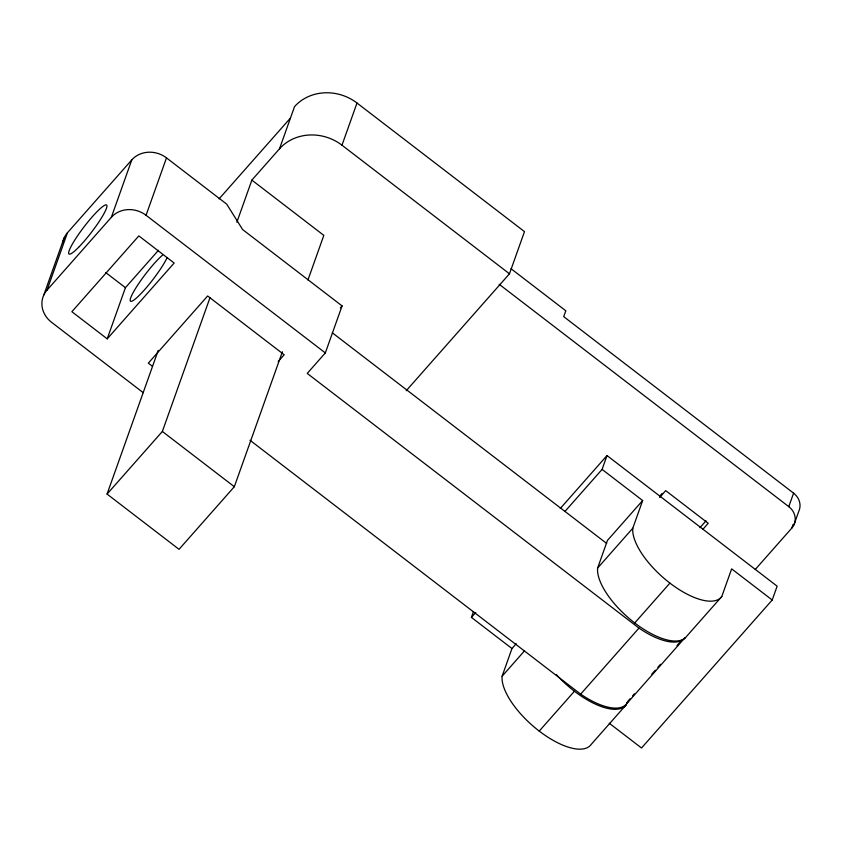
<?xml version="1.0" encoding="UTF-8"?>
<svg xmlns="http://www.w3.org/2000/svg" width="842" height="842" viewBox="0 0 842 842"><rect width="100%" height="100%" fill="white"/><g stroke="black" fill="none" stroke-linecap="round" stroke-linejoin="round"><path stroke-width="1.26" d="M43.784 295.079L64.213 237.686M143.287 392.719L51.562 322.297A25.028 22.471 19.6 0 1 47.015 290.143L67.455 232.76L131.784 159.896A25.028 22.471 19.6 0 1 166.495 157.886L226.687 204.111L242.622 229.55L342.073 305.909L325.328 352.924L307.235 373.416L638.962 628.111A57.172 23.66 41.4 0 0 684.904 637.794L626.595 703.817M47.015 290.143L111.355 217.289L131.784 159.896M111.355 217.289A25.028 22.471 19.6 0 1 146.055 215.278L166.495 157.886M107.208 338.852L174.157 263.03L138.835 235.897L71.875 311.719L107.208 338.852L125.426 287.68L158.475 250.263M282.386 351.767L234.329 486.718L179.041 549.331L107.071 494.075L158.212 350.451M107.071 494.075L162.359 431.462L209.974 297.742M236.876 222.214L251.863 180.114L279.502 148.813L294.532 106.629A45.047 40.458 19.6 0 1 356.997 103.019L524.492 231.624L509.473 273.797L406.223 390.73M279.502 148.813A45.047 40.458 19.6 0 1 341.978 145.203L356.997 103.019M307.962 279.944L323.833 235.371L251.863 180.114M627.143 702.27L626.29 704.67L591.105 744.517A57.172 23.66 41.4 0 1 539.227 731.098A57.172 23.66 41.4 0 1 502.127 676.2L511.968 648.54L471.404 617.397L473.457 611.629M564.877 511.547L602.093 469.394L607.019 455.564L777.134 586.179L772.209 600.009L641.52 748.001L609.271 723.246M772.209 600.009L731.645 568.866L721.794 596.525L686.609 636.363A57.172 23.66 41.4 0 1 634.731 622.954A57.172 23.66 41.4 0 1 597.62 568.045L607.471 540.385L642.657 500.537L602.093 469.394M597.62 568.045L632.805 528.197L642.657 500.537M755.253 569.487L791.827 528.071A16.682 14.988 19.6 0 0 788.786 506.642L793.596 493.159L563.719 316.655L565.803 310.782L510.968 268.672M791.827 528.071L793.132 524.398M793.974 524.777L798.784 511.294A16.682 14.988 19.6 0 0 793.596 493.159M219.067 198.891L290.469 118.038M278.165 361.576L284.186 354.766L207.637 295.984L148.318 363.155L152.465 366.333M340.357 307.856L342.073 305.909M560.277 508.494L607.019 455.564M471.404 617.397L475.73 612.492M511.968 648.54L516.262 643.677M660.402 495.391L662.117 493.433M659.654 497.464L665.685 490.633L708.217 523.282L703.049 529.144M502.127 676.2L524.44 650.929M699.976 527.671L706.006 520.84M539.227 731.098L574.412 691.261M634.731 622.954L669.916 583.106A57.172 23.66 41.4 0 0 721.794 596.525M249.979 440.25L580.654 694.134L638.962 628.111M630.016 698.797L628.279 700.765A57.172 23.66 41.4 0 1 580.654 694.134M632.626 695.839L634.373 693.871M651.782 674.158L655.255 670.221M657.865 667.264L660.475 664.306M677.01 645.582L680.494 641.636M341.978 145.203L509.473 273.797M499.159 284.27L788.786 506.642M332.327 332.8L606.672 543.448M146.055 215.278L325.328 352.924M105.682 272.524L125.426 287.68M162.359 431.462L234.329 486.718M626.29 704.67A57.172 23.66 41.4 0 1 556.351 674.589M669.916 583.106A57.172 23.66 41.4 0 1 632.805 528.197M62.54 243.317A25.028 22.471 19.6 0 1 67.455 232.76M167.148 257.526A30.87 4.599 -52.5 0 1 140.088 294.542A30.87 4.599 -52.5 0 1 133.867 291.3A30.87 4.599 -52.5 0 1 162.548 255.126M78.59 247.327A30.87 4.599 -52.5 0 0 106.945 205.858A30.87 4.599 -52.5 0 0 77.874 235.36A30.87 4.599 -52.5 0 0 78.59 247.327"/></g></svg>
